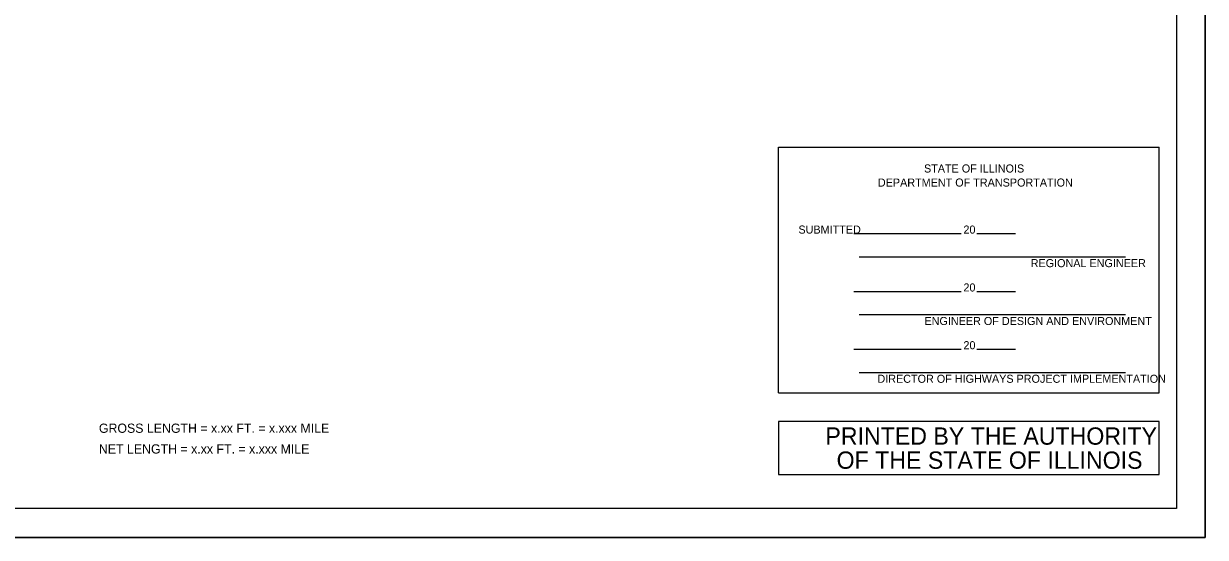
# Model space of a CAD drawing. Extents: x 2962 to 4662, y 335 to 1435.
# Drawn here: x 3638 to 4662, y 335 to 781 of the extents above; entities that cross this region are included whole.
import ezdxf

# ---------------------------------------------------------------- set-up
doc = ezdxf.new("R2010")
doc.units = 0
doc.layers.add('Sheets_General Details', color=7, linetype='Continuous')
doc.layers.add('Sheets_Printer Plotting Border', color=7, linetype='Continuous')

msp = doc.modelspace()

# ---------------------------------------------------------------- linework, layer by layer
at = {"layer": 'Sheets_General Details'}
for p, q in [((4637.3, 1409.9), (4637.3, 359.9)), ((4292.3, 673.4), (4622.3, 673.4)), ((4292.3, 460.4), (4292.3, 673.4)), ((4622.3, 460.4), (4622.3, 673.4)), ((4357.5, 598.4), (4450.6, 598.4)), ((4464.1, 598.4), (4497.6, 598.4)), ((4362.2, 578.3), (4593.2, 578.3)), ((4357.5, 548.2), (4450.6, 548.2)), ((4464.1, 548.2), (4497.6, 548.2)), ((4362.2, 528.2), (4593.2, 528.2)), ((4357.5, 498.1), (4450.6, 498.1)), ((4464.1, 498.1), (4497.6, 498.1)), ((4362.2, 478), (4593.2, 478)), ((4292.3, 460.4), (4622.3, 460.4)), ((4637.3, 359.9), (3072.3, 359.9))]:
    msp.add_line(p, q, dxfattribs=at)
for points in [[(2962.3, 1434.9), (4662.3, 1434.9), (4662.3, 334.9), (2962.3, 334.9)], [(4292.3, 389.4), (4622.3, 389.4), (4622.3, 435.5), (4292.3, 435.5)]]:
    msp.add_lwpolyline(points, close=True, dxfattribs=at)
at = {"layer": 'Sheets_Printer Plotting Border'}
msp.add_lwpolyline([(2962.3, 334.9), (4662.3, 334.9), (4662.3, 1434.9), (2962.3, 1434.9)], close=True, dxfattribs=at)

# ---------------------------------------------------------------- texts
at = {"layer": 'Sheets_General Details'}
for s, height, p in [('STATE OF ILLINOIS', 7, (4418.4, 651.4)), ('DEPARTMENT OF TRANSPORTATION', 7, (4378.4, 639.2)), ('SUBMITTED', 7, (4309.5, 598.4)), ('20', 7, (4452.6, 598.4)), ('REGIONAL ENGINEER', 7, (4510.9, 569.3)), ('20', 7, (4452.6, 548.2)), ('ENGINEER OF DESIGN AND ENVIRONMENT', 7, (4418.8, 519.1)), ('20', 7, (4452.6, 498.1)), ('DIRECTOR OF HIGHWAYS PROJECT IMPLEMENTATION', 7, (4378, 469)), ('GROSS LENGTH = x.xx FT. = x.xxx MILE', 8, (3703, 425.6)), ('PRINTED BY THE AUTHORITY', 15, (4332.9, 415.3)), ('NET LENGTH = x.xx FT. = x.xxx MILE', 8, (3703, 407.6)), ('OF THE STATE OF ILLINOIS', 15, (4342.6, 394.4))]:
    msp.add_text(s, height=height, dxfattribs=at).set_placement(p)

doc.saveas('drawing.dxf')
